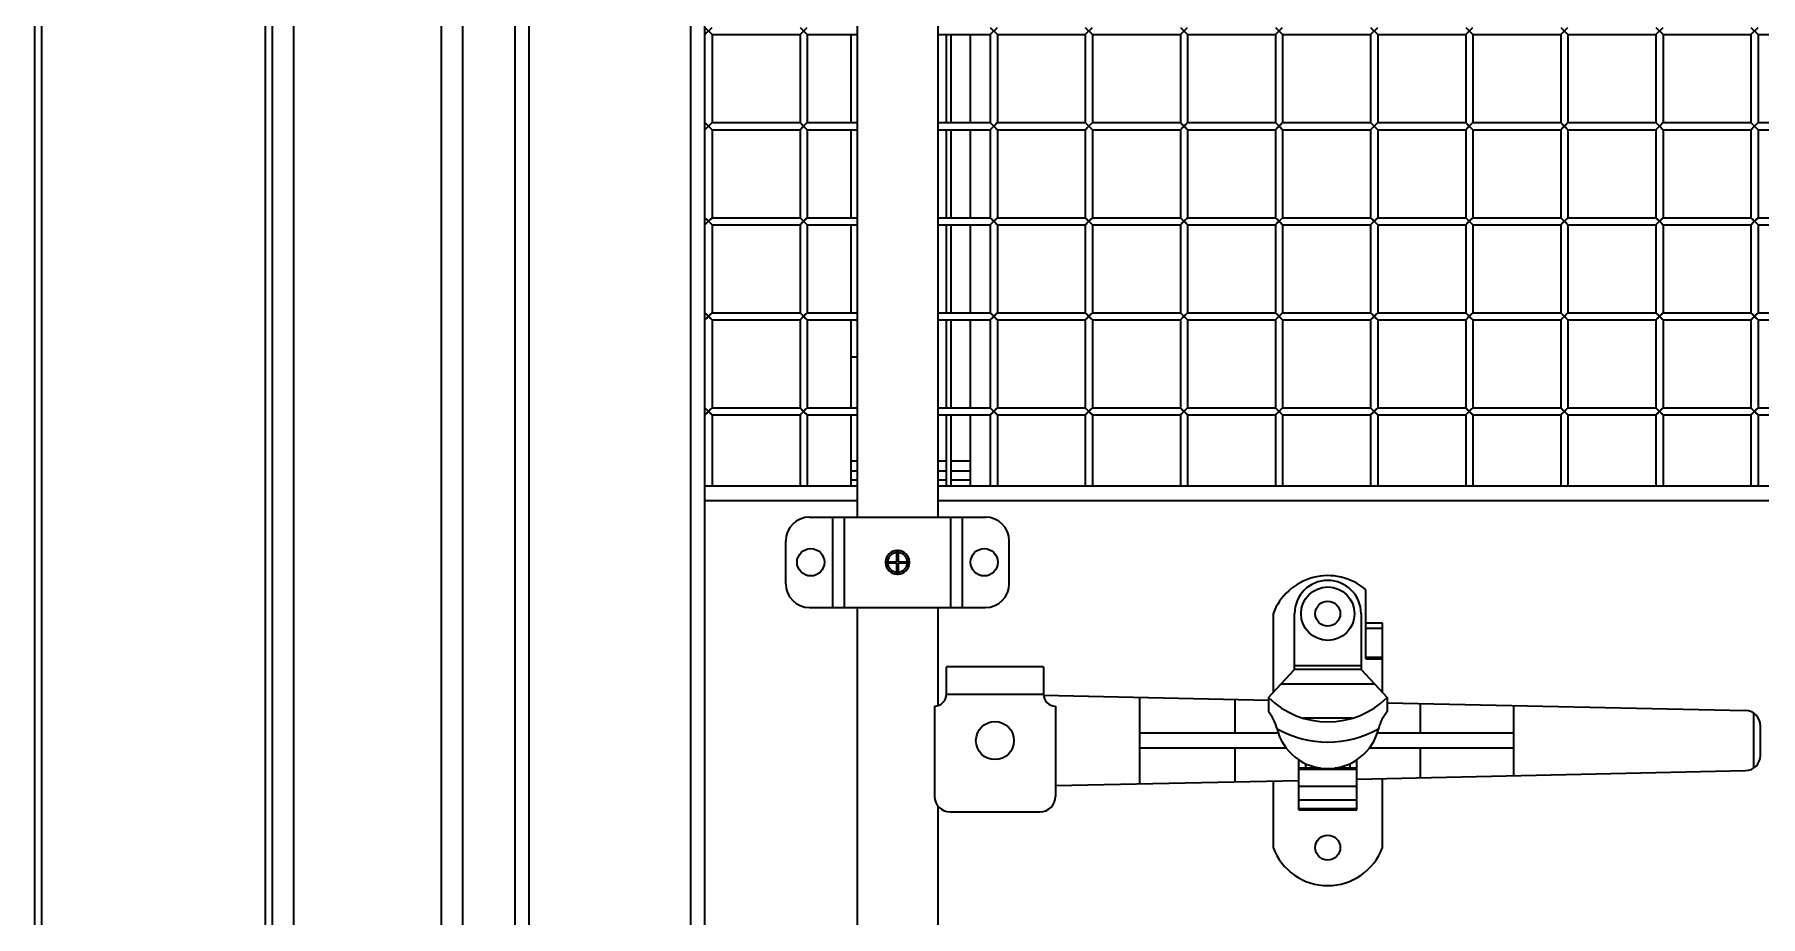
# Model space of a CAD drawing. Header units: millimetres. Extents: x 32496 to 166256, y 3504 to 23939.
# Drawn here: x 71740 to 72466, y 13479 to 13850 of the extents above; entities that cross this region are included whole.
import ezdxf

# ---------------------------------------------------------------- set-up
doc = ezdxf.new("R2010")
doc.units = ezdxf.units.MM
doc.layers.get('0').update_dxf_attribs({"lineweight": 35})

# ---------------------------------------------------------------- blocks, each defined once
blk = doc.blocks.new('8-1250')
at = {"linetype": 'Continuous'}
for p, q in [((-1306.63, -32152.29), (-1306.63, -34671.29)), ((-1303.63, -32152.29), (-1303.63, -34671.29)), ((-1209.63, -32152.29), (-1209.63, -34671.29)), ((-1206.63, -32152.29), (-1206.63, -34671.29)), ((-1197.63, -32152.29), (-1197.63, -34671.29)), ((-1135.63, -32152.29), (-1135.63, -34671.29)), ((-1126.63, -32232.29), (-1126.63, -34591.29)), ((-1104.63, -32251.79), (-1104.63, -34571.79)), ((-1098.63, -34571.79), (-1098.63, -32251.79)), ((-1030.63, -32251.79), (-1030.63, -34571.79)), ((-960.63, -32393.79), (-960.63, -33324.79)), ((-926.63, -32393.79), (-926.63, -33324.79)), ((-1024.63, -33311.79), (-1024.63, -32408.79)), ((-1024.63, -33121.79), (-1021.63, -33118.79)), ((-1024.63, -33118.79), (-1021.63, -33121.79)), ((-984.63, -33121.79), (-981.63, -33118.79)), ((-984.63, -33118.79), (-981.63, -33121.79)), ((-904.63, -33121.79), (-901.63, -33118.79)), ((-904.63, -33118.79), (-901.63, -33121.79)), ((-864.63, -33121.79), (-861.63, -33118.79)), ((-864.63, -33118.79), (-861.63, -33121.79)), ((-824.63, -33121.79), (-821.63, -33118.79)), ((-824.63, -33118.79), (-821.63, -33121.79)), ((-784.63, -33121.79), (-781.63, -33118.79)), ((-784.63, -33118.79), (-781.63, -33121.79)), ((-744.63, -33121.79), (-741.63, -33118.79)), ((-744.63, -33118.79), (-741.63, -33121.79)), ((-704.63, -33121.79), (-701.63, -33118.79)), ((-704.63, -33118.79), (-701.63, -33121.79)), ((-664.63, -33121.79), (-661.63, -33118.79)), ((-664.63, -33118.79), (-661.63, -33121.79)), ((-624.63, -33121.79), (-621.63, -33118.79)), ((-624.63, -33118.79), (-621.63, -33121.79)), ((-584.63, -33121.79), (-581.63, -33118.79)), ((-584.63, -33118.79), (-581.63, -33121.79)), ((-1021.63, -33121.79), (-984.63, -33121.79)), ((-1021.63, -33121.79), (-1021.63, -33158.79)), ((-984.63, -33121.79), (-984.63, -33158.79)), ((-981.63, -33121.79), (-960.63, -33121.79)), ((-981.63, -33121.79), (-981.63, -33158.79)), ((-963.13, -33158.79), (-963.13, -33121.79)), ((-926.63, -33121.79), (-904.63, -33121.79)), ((-923.13, -33121.79), (-923.13, -33158.79)), ((-921.13, -33121.79), (-921.13, -33158.79)), ((-913.13, -33121.79), (-913.13, -33158.79)), ((-904.63, -33121.79), (-904.63, -33158.79)), ((-901.63, -33121.79), (-864.63, -33121.79)), ((-901.63, -33121.79), (-901.63, -33158.79)), ((-864.63, -33121.79), (-864.63, -33158.79)), ((-861.63, -33121.79), (-824.63, -33121.79)), ((-861.63, -33121.79), (-861.63, -33158.79)), ((-824.63, -33121.79), (-824.63, -33158.79)), ((-821.63, -33121.79), (-784.63, -33121.79)), ((-821.63, -33121.79), (-821.63, -33158.79)), ((-784.63, -33121.79), (-784.63, -33158.79)), ((-781.63, -33121.79), (-744.63, -33121.79)), ((-781.63, -33121.79), (-781.63, -33158.79)), ((-744.63, -33121.79), (-744.63, -33158.79)), ((-741.63, -33121.79), (-704.63, -33121.79)), ((-741.63, -33121.79), (-741.63, -33158.79)), ((-704.63, -33121.79), (-704.63, -33158.79)), ((-701.63, -33121.79), (-664.63, -33121.79)), ((-701.63, -33121.79), (-701.63, -33158.79)), ((-664.63, -33121.79), (-664.63, -33158.79)), ((-661.63, -33121.79), (-624.63, -33121.79)), ((-661.63, -33121.79), (-661.63, -33158.79)), ((-624.63, -33121.79), (-624.63, -33158.79)), ((-621.63, -33121.79), (-584.63, -33121.79)), ((-621.63, -33121.79), (-621.63, -33158.79)), ((-584.63, -33121.79), (-584.63, -33158.79)), ((-581.63, -33121.79), (-544.63, -33121.79)), ((-581.63, -33121.79), (-581.63, -33158.79)), ((-1024.63, -33161.79), (-1021.63, -33158.79)), ((-1024.63, -33158.79), (-1021.63, -33161.79)), ((-1021.63, -33158.79), (-984.63, -33158.79)), ((-1021.63, -33161.79), (-984.63, -33161.79)), ((-1021.63, -33161.79), (-1021.63, -33198.79)), ((-984.63, -33161.79), (-981.63, -33158.79)), ((-984.63, -33158.79), (-981.63, -33161.79)), ((-984.63, -33161.79), (-984.63, -33198.79)), ((-981.63, -33158.79), (-960.63, -33158.79)), ((-981.63, -33161.79), (-960.63, -33161.79)), ((-981.63, -33161.79), (-981.63, -33198.79)), ((-963.13, -33198.79), (-963.13, -33161.79)), ((-926.63, -33158.79), (-904.63, -33158.79)), ((-926.63, -33161.79), (-904.63, -33161.79)), ((-923.13, -33161.79), (-923.13, -33198.79)), ((-921.13, -33161.79), (-921.13, -33198.79)), ((-913.13, -33161.79), (-913.13, -33198.79)), ((-904.63, -33161.79), (-901.63, -33158.79)), ((-904.63, -33158.79), (-901.63, -33161.79)), ((-904.63, -33161.79), (-904.63, -33198.79)), ((-901.63, -33158.79), (-864.63, -33158.79)), ((-901.63, -33161.79), (-864.63, -33161.79)), ((-901.63, -33161.79), (-901.63, -33198.79)), ((-864.63, -33161.79), (-861.63, -33158.79)), ((-864.63, -33158.79), (-861.63, -33161.79)), ((-864.63, -33161.79), (-864.63, -33198.79)), ((-861.63, -33158.79), (-824.63, -33158.79)), ((-861.63, -33161.79), (-824.63, -33161.79)), ((-861.63, -33161.79), (-861.63, -33198.79)), ((-824.63, -33161.79), (-821.63, -33158.79)), ((-824.63, -33158.79), (-821.63, -33161.79)), ((-824.63, -33161.79), (-824.63, -33198.79)), ((-821.63, -33158.79), (-784.63, -33158.79)), ((-821.63, -33161.79), (-784.63, -33161.79)), ((-821.63, -33161.79), (-821.63, -33198.79)), ((-784.63, -33161.79), (-781.63, -33158.79)), ((-784.63, -33158.79), (-781.63, -33161.79)), ((-784.63, -33161.79), (-784.63, -33198.79)), ((-781.63, -33158.79), (-744.63, -33158.79)), ((-781.63, -33161.79), (-744.63, -33161.79)), ((-781.63, -33161.79), (-781.63, -33198.79)), ((-744.63, -33161.79), (-741.63, -33158.79)), ((-744.63, -33158.79), (-741.63, -33161.79)), ((-744.63, -33161.79), (-744.63, -33198.79)), ((-741.63, -33158.79), (-704.63, -33158.79)), ((-741.63, -33161.79), (-704.63, -33161.79)), ((-741.63, -33161.79), (-741.63, -33198.79)), ((-704.63, -33161.79), (-701.63, -33158.79)), ((-704.63, -33158.79), (-701.63, -33161.79)), ((-704.63, -33161.79), (-704.63, -33198.79)), ((-701.63, -33158.79), (-664.63, -33158.79)), ((-701.63, -33161.79), (-664.63, -33161.79)), ((-701.63, -33161.79), (-701.63, -33198.79)), ((-664.63, -33161.79), (-661.63, -33158.79)), ((-664.63, -33158.79), (-661.63, -33161.79)), ((-664.63, -33161.79), (-664.63, -33198.79)), ((-661.63, -33158.79), (-624.63, -33158.79)), ((-661.63, -33161.79), (-624.63, -33161.79)), ((-661.63, -33161.79), (-661.63, -33198.79)), ((-624.63, -33161.79), (-621.63, -33158.79)), ((-624.63, -33158.79), (-621.63, -33161.79)), ((-624.63, -33161.79), (-624.63, -33198.79)), ((-621.63, -33158.79), (-584.63, -33158.79)), ((-621.63, -33161.79), (-584.63, -33161.79)), ((-621.63, -33161.79), (-621.63, -33198.79)), ((-584.63, -33161.79), (-581.63, -33158.79)), ((-584.63, -33158.79), (-581.63, -33161.79)), ((-584.63, -33161.79), (-584.63, -33198.79)), ((-581.63, -33158.79), (-544.63, -33158.79)), ((-581.63, -33161.79), (-544.63, -33161.79)), ((-581.63, -33161.79), (-581.63, -33198.79)), ((-1024.63, -33201.79), (-1021.63, -33198.79)), ((-1024.63, -33198.79), (-1021.63, -33201.79)), ((-1021.63, -33198.79), (-984.63, -33198.79)), ((-984.63, -33201.79), (-981.63, -33198.79)), ((-984.63, -33198.79), (-981.63, -33201.79)), ((-981.63, -33198.79), (-960.63, -33198.79)), ((-926.63, -33198.79), (-904.63, -33198.79)), ((-904.63, -33201.79), (-901.63, -33198.79)), ((-904.63, -33198.79), (-901.63, -33201.79)), ((-901.63, -33198.79), (-864.63, -33198.79)), ((-864.63, -33201.79), (-861.63, -33198.79)), ((-864.63, -33198.79), (-861.63, -33201.79)), ((-861.63, -33198.79), (-824.63, -33198.79)), ((-824.63, -33201.79), (-821.63, -33198.79)), ((-824.63, -33198.79), (-821.63, -33201.79)), ((-821.63, -33198.79), (-784.63, -33198.79)), ((-784.63, -33201.79), (-781.63, -33198.79)), ((-784.63, -33198.79), (-781.63, -33201.79)), ((-781.63, -33198.79), (-744.63, -33198.79)), ((-744.63, -33201.79), (-741.63, -33198.79)), ((-744.63, -33198.79), (-741.63, -33201.79)), ((-741.63, -33198.79), (-704.63, -33198.79)), ((-704.63, -33201.79), (-701.63, -33198.79)), ((-704.63, -33198.79), (-701.63, -33201.79)), ((-701.63, -33198.79), (-664.63, -33198.79)), ((-664.63, -33201.79), (-661.63, -33198.79)), ((-664.63, -33198.79), (-661.63, -33201.79)), ((-661.63, -33198.79), (-624.63, -33198.79)), ((-624.63, -33201.79), (-621.63, -33198.79)), ((-624.63, -33198.79), (-621.63, -33201.79)), ((-621.63, -33198.79), (-584.63, -33198.79)), ((-584.63, -33201.79), (-581.63, -33198.79)), ((-584.63, -33198.79), (-581.63, -33201.79)), ((-581.63, -33198.79), (-544.63, -33198.79)), ((-1021.63, -33201.79), (-984.63, -33201.79)), ((-1021.63, -33201.79), (-1021.63, -33238.79)), ((-984.63, -33201.79), (-984.63, -33238.79)), ((-981.63, -33201.79), (-960.63, -33201.79)), ((-981.63, -33201.79), (-981.63, -33238.79)), ((-963.13, -33238.79), (-963.13, -33201.79)), ((-926.63, -33201.79), (-904.63, -33201.79)), ((-923.13, -33201.79), (-923.13, -33238.79)), ((-921.13, -33201.79), (-921.13, -33238.79)), ((-913.13, -33201.79), (-913.13, -33238.79)), ((-904.63, -33201.79), (-904.63, -33238.79)), ((-901.63, -33201.79), (-864.63, -33201.79)), ((-901.63, -33201.79), (-901.63, -33238.79)), ((-864.63, -33201.79), (-864.63, -33238.79)), ((-861.63, -33201.79), (-824.63, -33201.79)), ((-861.63, -33201.79), (-861.63, -33238.79)), ((-824.63, -33201.79), (-824.63, -33238.79)), ((-821.63, -33201.79), (-784.63, -33201.79)), ((-821.63, -33201.79), (-821.63, -33238.79)), ((-784.63, -33201.79), (-784.63, -33238.79)), ((-781.63, -33201.79), (-744.63, -33201.79)), ((-781.63, -33201.79), (-781.63, -33238.79)), ((-744.63, -33201.79), (-744.63, -33238.79)), ((-741.63, -33201.79), (-704.63, -33201.79)), ((-741.63, -33201.79), (-741.63, -33238.79)), ((-704.63, -33201.79), (-704.63, -33238.79)), ((-701.63, -33201.79), (-664.63, -33201.79)), ((-701.63, -33201.79), (-701.63, -33238.79)), ((-664.63, -33201.79), (-664.63, -33238.79)), ((-661.63, -33201.79), (-624.63, -33201.79)), ((-661.63, -33201.79), (-661.63, -33238.79)), ((-624.63, -33201.79), (-624.63, -33238.79)), ((-621.63, -33201.79), (-584.63, -33201.79)), ((-621.63, -33201.79), (-621.63, -33238.79)), ((-584.63, -33201.79), (-584.63, -33238.79)), ((-581.63, -33201.79), (-544.63, -33201.79)), ((-581.63, -33201.79), (-581.63, -33238.79)), ((-1024.63, -33241.79), (-1021.63, -33238.79)), ((-1024.63, -33238.79), (-1021.63, -33241.79)), ((-1021.63, -33238.79), (-984.63, -33238.79)), ((-1021.63, -33241.79), (-984.63, -33241.79)), ((-1021.63, -33241.79), (-1021.63, -33278.79)), ((-984.63, -33241.79), (-981.63, -33238.79)), ((-984.63, -33238.79), (-981.63, -33241.79)), ((-984.63, -33241.79), (-984.63, -33278.79)), ((-981.63, -33238.79), (-960.63, -33238.79)), ((-981.63, -33241.79), (-960.63, -33241.79)), ((-981.63, -33241.79), (-981.63, -33278.79)), ((-963.13, -33278.79), (-963.13, -33241.79)), ((-926.63, -33238.79), (-904.63, -33238.79)), ((-926.63, -33241.79), (-904.63, -33241.79)), ((-923.13, -33241.79), (-923.13, -33278.79)), ((-921.13, -33241.79), (-921.13, -33278.79)), ((-913.13, -33241.79), (-913.13, -33278.79)), ((-904.63, -33241.79), (-901.63, -33238.79)), ((-904.63, -33238.79), (-901.63, -33241.79)), ((-904.63, -33241.79), (-904.63, -33278.79)), ((-901.63, -33238.79), (-864.63, -33238.79)), ((-901.63, -33241.79), (-864.63, -33241.79)), ((-901.63, -33241.79), (-901.63, -33278.79)), ((-864.63, -33241.79), (-861.63, -33238.79)), ((-864.63, -33238.79), (-861.63, -33241.79)), ((-864.63, -33241.79), (-864.63, -33278.79)), ((-861.63, -33238.79), (-824.63, -33238.79)), ((-861.63, -33241.79), (-824.63, -33241.79)), ((-861.63, -33241.79), (-861.63, -33278.79)), ((-824.63, -33241.79), (-821.63, -33238.79)), ((-824.63, -33238.79), (-821.63, -33241.79)), ((-824.63, -33241.79), (-824.63, -33278.79)), ((-821.63, -33238.79), (-784.63, -33238.79)), ((-821.63, -33241.79), (-784.63, -33241.79)), ((-821.63, -33241.79), (-821.63, -33278.79)), ((-784.63, -33241.79), (-781.63, -33238.79)), ((-784.63, -33238.79), (-781.63, -33241.79)), ((-784.63, -33241.79), (-784.63, -33278.79)), ((-781.63, -33238.79), (-744.63, -33238.79)), ((-781.63, -33241.79), (-744.63, -33241.79)), ((-781.63, -33241.79), (-781.63, -33278.79)), ((-744.63, -33241.79), (-741.63, -33238.79)), ((-744.63, -33238.79), (-741.63, -33241.79)), ((-744.63, -33241.79), (-744.63, -33278.79)), ((-741.63, -33238.79), (-704.63, -33238.79)), ((-741.63, -33241.79), (-704.63, -33241.79)), ((-741.63, -33241.79), (-741.63, -33278.79)), ((-704.63, -33241.79), (-701.63, -33238.79)), ((-704.63, -33238.79), (-701.63, -33241.79)), ((-704.63, -33241.79), (-704.63, -33278.79)), ((-701.63, -33238.79), (-664.63, -33238.79)), ((-701.63, -33241.79), (-664.63, -33241.79)), ((-701.63, -33241.79), (-701.63, -33278.79)), ((-664.63, -33241.79), (-661.63, -33238.79)), ((-664.63, -33238.79), (-661.63, -33241.79)), ((-664.63, -33241.79), (-664.63, -33278.79)), ((-661.63, -33238.79), (-624.63, -33238.79)), ((-661.63, -33241.79), (-624.63, -33241.79)), ((-661.63, -33241.79), (-661.63, -33278.79)), ((-624.63, -33241.79), (-621.63, -33238.79)), ((-624.63, -33238.79), (-621.63, -33241.79)), ((-624.63, -33241.79), (-624.63, -33278.79)), ((-621.63, -33238.79), (-584.63, -33238.79)), ((-621.63, -33241.79), (-584.63, -33241.79)), ((-621.63, -33241.79), (-621.63, -33278.79)), ((-584.63, -33241.79), (-581.63, -33238.79)), ((-584.63, -33238.79), (-581.63, -33241.79)), ((-584.63, -33241.79), (-584.63, -33278.79)), ((-581.63, -33238.79), (-544.63, -33238.79)), ((-581.63, -33241.79), (-544.63, -33241.79)), ((-581.63, -33241.79), (-581.63, -33278.79)), ((-963.13, -33257.29), (-960.63, -33257.29)), ((-1024.63, -33281.79), (-1021.63, -33278.79)), ((-1024.63, -33278.79), (-1021.63, -33281.79)), ((-1021.63, -33278.79), (-984.63, -33278.79)), ((-984.63, -33281.79), (-981.63, -33278.79)), ((-984.63, -33278.79), (-981.63, -33281.79)), ((-981.63, -33278.79), (-960.63, -33278.79)), ((-926.63, -33278.79), (-904.63, -33278.79)), ((-904.63, -33281.79), (-901.63, -33278.79)), ((-904.63, -33278.79), (-901.63, -33281.79)), ((-901.63, -33278.79), (-864.63, -33278.79)), ((-864.63, -33281.79), (-861.63, -33278.79)), ((-864.63, -33278.79), (-861.63, -33281.79)), ((-861.63, -33278.79), (-824.63, -33278.79)), ((-824.63, -33281.79), (-821.63, -33278.79)), ((-824.63, -33278.79), (-821.63, -33281.79)), ((-821.63, -33278.79), (-784.63, -33278.79)), ((-784.63, -33281.79), (-781.63, -33278.79)), ((-784.63, -33278.79), (-781.63, -33281.79)), ((-781.63, -33278.79), (-744.63, -33278.79)), ((-744.63, -33281.79), (-741.63, -33278.79)), ((-744.63, -33278.79), (-741.63, -33281.79)), ((-741.63, -33278.79), (-704.63, -33278.79)), ((-704.63, -33281.79), (-701.63, -33278.79)), ((-704.63, -33278.79), (-701.63, -33281.79)), ((-701.63, -33278.79), (-664.63, -33278.79)), ((-664.63, -33281.79), (-661.63, -33278.79)), ((-664.63, -33278.79), (-661.63, -33281.79)), ((-661.63, -33278.79), (-624.63, -33278.79)), ((-624.63, -33281.79), (-621.63, -33278.79)), ((-624.63, -33278.79), (-621.63, -33281.79)), ((-621.63, -33278.79), (-584.63, -33278.79)), ((-584.63, -33281.79), (-581.63, -33278.79)), ((-584.63, -33278.79), (-581.63, -33281.79)), ((-581.63, -33278.79), (-544.63, -33278.79)), ((-1021.63, -33281.79), (-984.63, -33281.79)), ((-1021.63, -33281.79), (-1021.63, -33311.79)), ((-984.63, -33281.79), (-984.63, -33311.79)), ((-981.63, -33281.79), (-960.63, -33281.79)), ((-981.63, -33281.79), (-981.63, -33311.79)), ((-963.13, -33311.79), (-963.13, -33281.79)), ((-926.63, -33281.79), (-904.63, -33281.79)), ((-923.13, -33281.79), (-923.13, -33311.79)), ((-921.13, -33281.79), (-921.13, -33311.79)), ((-913.13, -33281.79), (-913.13, -33311.79)), ((-904.63, -33281.79), (-904.63, -33311.79)), ((-901.63, -33281.79), (-864.63, -33281.79)), ((-901.63, -33281.79), (-901.63, -33311.79)), ((-864.63, -33281.79), (-864.63, -33311.79)), ((-861.63, -33281.79), (-824.63, -33281.79)), ((-861.63, -33281.79), (-861.63, -33311.79)), ((-824.63, -33281.79), (-824.63, -33311.79)), ((-821.63, -33281.79), (-784.63, -33281.79)), ((-821.63, -33281.79), (-821.63, -33311.79)), ((-784.63, -33281.79), (-784.63, -33311.79)), ((-781.63, -33281.79), (-744.63, -33281.79)), ((-781.63, -33281.79), (-781.63, -33311.79)), ((-744.63, -33281.79), (-744.63, -33311.79)), ((-741.63, -33281.79), (-704.63, -33281.79)), ((-741.63, -33281.79), (-741.63, -33311.79)), ((-704.63, -33281.79), (-704.63, -33311.79)), ((-701.63, -33281.79), (-664.63, -33281.79)), ((-701.63, -33281.79), (-701.63, -33311.79)), ((-664.63, -33281.79), (-664.63, -33311.79)), ((-661.63, -33281.79), (-624.63, -33281.79)), ((-661.63, -33281.79), (-661.63, -33311.79)), ((-624.63, -33281.79), (-624.63, -33311.79)), ((-621.63, -33281.79), (-584.63, -33281.79)), ((-621.63, -33281.79), (-621.63, -33311.79)), ((-584.63, -33281.79), (-584.63, -33311.79)), ((-581.63, -33281.79), (-544.63, -33281.79)), ((-581.63, -33281.79), (-581.63, -33311.79)), ((-960.63, -33301.29), (-963.13, -33301.29)), ((-923.13, -33301.29), (-926.63, -33301.29)), ((-913.13, -33301.29), (-921.13, -33301.29)), ((-963.13, -33305.29), (-960.63, -33305.29)), ((-926.63, -33305.29), (-923.13, -33305.29)), ((-921.13, -33305.29), (-913.13, -33305.29)), ((-960.63, -33311.79), (-1024.63, -33311.79)), ((-1024.63, -33511.79), (-1024.63, -33311.79)), ((-960.63, -33309.29), (-963.13, -33309.29)), ((-923.13, -33309.29), (-926.63, -33309.29)), ((-300.63, -33311.79), (-926.63, -33311.79)), ((-913.13, -33309.29), (-921.13, -33309.29)), ((-1024.63, -33317.79), (-960.63, -33317.79)), ((-926.63, -33317.79), (-300.63, -33317.79)), ((-980.63, -33324.79), (-906.63, -33324.79)), ((-970.93, -33324.79), (-970.93, -33362.79)), ((-966.13, -33324.79), (-966.13, -33362.79)), ((-921.13, -33362.79), (-921.13, -33324.79)), ((-916.33, -33362.79), (-916.33, -33324.79)), ((-990.63, -33352.79), (-990.63, -33334.79)), ((-896.63, -33352.79), (-896.63, -33334.79)), ((-948.62, -33343.54), (-943.88, -33343.54)), ((-948.62, -33344.04), (-943.88, -33344.04)), ((-943.88, -33343.54), (-943.88, -33338.8)), ((-943.88, -33348.78), (-943.88, -33344.04)), ((-943.38, -33338.8), (-943.38, -33343.54)), ((-943.38, -33343.54), (-938.63, -33343.54)), ((-943.38, -33344.04), (-938.63, -33344.04)), ((-943.38, -33344.04), (-943.38, -33348.78)), ((-746.63, -33384.39), (-746.63, -33355.34)), ((-980.63, -33362.79), (-906.63, -33362.79)), ((-960.63, -33362.79), (-960.63, -34431.79)), ((-926.63, -33362.79), (-926.63, -33404.29)), ((-785.63, -33365.45), (-785.63, -33398.47)), ((-776.63, -33389.08), (-776.63, -33365.39)), ((-748.63, -33365.39), (-748.63, -33389.08)), ((-739.63, -33369.39), (-746.63, -33369.39)), ((-739.63, -33371.61), (-746.63, -33371.61)), ((-739.63, -33398.47), (-739.63, -33369.39)), ((-882.23, -33387.79), (-923.03, -33387.79)), ((-923.03, -33399.29), (-923.03, -33387.79)), ((-882.23, -33387.79), (-882.23, -33399.29)), ((-748.63, -33387.39), (-776.63, -33387.39)), ((-739.63, -33383.78), (-746.63, -33383.78)), ((-746.63, -33384.39), (-739.63, -33384.39)), ((-787.63, -33400.59), (-776.81, -33389.08)), ((-782.27, -33394.89), (-742.99, -33394.89)), ((-776.63, -33389.08), (-776.81, -33389.08)), ((-748.63, -33388.89), (-776.63, -33388.89)), ((-748.45, -33389.08), (-748.63, -33389.08)), ((-748.45, -33389.08), (-737.63, -33400.59)), ((-923.03, -33399.29), (-882.23, -33399.29)), ((-882.18, -33399.72), (-787.63, -33401.78)), ((-841.63, -33436.97), (-841.63, -33400.61)), ((-801.63, -33415.59), (-801.63, -33401.48)), ((-787.63, -33400.59), (-787.63, -33406.61)), ((-737.63, -33400.59), (-737.63, -33406.61)), ((-737.63, -33402.87), (-586.89, -33406.15)), ((-723.63, -33415.59), (-723.63, -33403.18)), ((-928.03, -33404.29), (-928.03, -33442.29)), ((-877.23, -33404.29), (-877.23, -33442.29)), ((-752.42, -33409.39), (-772.84, -33409.39)), ((-684.33, -33433.55), (-684.33, -33404.03)), ((-583.63, -33407.13), (-583.63, -33430.45)), ((-841.63, -33415.59), (-783.4, -33415.59)), ((-741.85, -33415.59), (-684.33, -33415.59)), ((-580.63, -33425.03), (-580.63, -33412.55)), ((-779.98, -33421.99), (-841.63, -33421.99)), ((-801.63, -33436.1), (-801.63, -33421.99)), ((-684.33, -33421.99), (-745.27, -33421.99)), ((-723.63, -33434.4), (-723.63, -33421.99)), ((-774.88, -33447.93), (-774.88, -33426.78)), ((-774.88, -33430.29), (-765.75, -33430.29)), ((-774.88, -33430.79), (-750.38, -33430.79)), ((-771.88, -33430.29), (-771.88, -33428.48)), ((-759.51, -33430.29), (-750.38, -33430.29)), ((-753.38, -33428.48), (-753.38, -33430.29)), ((-750.38, -33447.93), (-750.38, -33426.78)), ((-750.38, -33434.98), (-586.89, -33431.43)), ((-877.23, -33437.75), (-774.88, -33435.52)), ((-785.63, -33435.75), (-785.63, -33463.73)), ((-750.38, -33438.1), (-774.88, -33438.1)), ((-739.63, -33463.73), (-739.63, -33434.75)), ((-926.63, -33446.27), (-926.63, -34431.79)), ((-774.88, -33443.74), (-750.38, -33443.74)), ((-921.53, -33448.79), (-883.73, -33448.79)), ((-750.38, -33447.46), (-774.88, -33447.46)), ((-774.88, -33447.93), (-750.38, -33447.93))]:
    blk.add_line(p, q, dxfattribs=at)
for points in [[(-1024.63, -33158.79), (-1024.2, -33159.22), (-1023.71, -33159.71), (-1022.54, -33160.88)], [(-1023.13, -33160.29), (-1023.72, -33160.88), (-1024.19, -33161.35), (-1024.51, -33161.67)], [(-1023.13, -33160.29), (-1022.54, -33159.7), (-1022.07, -33159.23), (-1021.74, -33158.9)], [(-1021.74, -33161.67), (-1022.07, -33161.35), (-1022.54, -33160.88)], [(-984.63, -33158.79), (-984.2, -33159.22), (-983.71, -33159.71), (-982.54, -33160.88)], [(-983.13, -33160.29), (-983.72, -33160.88), (-984.19, -33161.35), (-984.51, -33161.67)], [(-983.13, -33160.29), (-982.54, -33159.7), (-982.07, -33159.23), (-981.74, -33158.9)], [(-981.74, -33161.67), (-982.07, -33161.35), (-982.54, -33160.88)], [(-904.63, -33158.79), (-904.2, -33159.22), (-903.71, -33159.71), (-902.54, -33160.88)], [(-903.13, -33160.29), (-903.72, -33160.88), (-904.19, -33161.35), (-904.51, -33161.67)], [(-903.13, -33160.29), (-902.54, -33159.7), (-902.07, -33159.23), (-901.74, -33158.9)], [(-901.74, -33161.67), (-902.07, -33161.35), (-902.54, -33160.88)], [(-864.63, -33158.79), (-864.2, -33159.22), (-863.71, -33159.71), (-862.54, -33160.88)], [(-863.13, -33160.29), (-863.72, -33160.88), (-864.19, -33161.35), (-864.51, -33161.67)], [(-863.13, -33160.29), (-862.54, -33159.7), (-862.07, -33159.23), (-861.74, -33158.9)], [(-861.74, -33161.67), (-862.07, -33161.35), (-862.54, -33160.88)], [(-824.63, -33158.79), (-824.2, -33159.22), (-823.71, -33159.71), (-822.54, -33160.88)], [(-823.13, -33160.29), (-823.72, -33160.88), (-824.19, -33161.35), (-824.51, -33161.67)], [(-823.13, -33160.29), (-822.54, -33159.7), (-822.07, -33159.23), (-821.74, -33158.9)], [(-821.74, -33161.67), (-822.07, -33161.35), (-822.54, -33160.88)], [(-784.63, -33158.79), (-784.2, -33159.22), (-783.71, -33159.71), (-782.54, -33160.88)], [(-783.13, -33160.29), (-783.72, -33160.88), (-784.19, -33161.35), (-784.51, -33161.67)], [(-783.13, -33160.29), (-782.54, -33159.7), (-782.07, -33159.23), (-781.74, -33158.9)], [(-781.74, -33161.67), (-782.07, -33161.35), (-782.54, -33160.88)], [(-744.63, -33158.79), (-744.2, -33159.22), (-743.71, -33159.71), (-742.54, -33160.88)], [(-743.13, -33160.29), (-743.72, -33160.88), (-744.19, -33161.35), (-744.51, -33161.67)], [(-743.13, -33160.29), (-742.54, -33159.7), (-742.07, -33159.23), (-741.74, -33158.9)], [(-741.74, -33161.67), (-742.07, -33161.35), (-742.54, -33160.88)], [(-704.63, -33158.79), (-704.2, -33159.22), (-703.71, -33159.71), (-702.54, -33160.88)], [(-703.13, -33160.29), (-703.72, -33160.88), (-704.19, -33161.35), (-704.51, -33161.67)], [(-703.13, -33160.29), (-702.54, -33159.7), (-702.07, -33159.23), (-701.74, -33158.9)], [(-701.74, -33161.67), (-702.07, -33161.35), (-702.54, -33160.88)], [(-664.63, -33158.79), (-664.2, -33159.22), (-663.71, -33159.71), (-662.54, -33160.88)], [(-663.13, -33160.29), (-663.72, -33160.88), (-664.19, -33161.35), (-664.51, -33161.67)], [(-663.13, -33160.29), (-662.54, -33159.7), (-662.07, -33159.23), (-661.74, -33158.9)], [(-661.74, -33161.67), (-662.07, -33161.35), (-662.54, -33160.88)], [(-624.63, -33158.79), (-624.2, -33159.22), (-623.71, -33159.71), (-622.54, -33160.88)], [(-623.13, -33160.29), (-623.72, -33160.88), (-624.19, -33161.35), (-624.51, -33161.67)], [(-623.13, -33160.29), (-622.54, -33159.7), (-622.07, -33159.23), (-621.74, -33158.9)], [(-621.74, -33161.67), (-622.07, -33161.35), (-622.54, -33160.88)], [(-584.63, -33158.79), (-584.2, -33159.22), (-583.71, -33159.71), (-582.54, -33160.88)], [(-583.13, -33160.29), (-583.72, -33160.88), (-584.19, -33161.35), (-584.51, -33161.67)], [(-583.13, -33160.29), (-582.54, -33159.7), (-582.07, -33159.23), (-581.74, -33158.9)], [(-581.74, -33161.67), (-582.07, -33161.35), (-582.54, -33160.88)], [(-1024.63, -33198.79), (-1024.2, -33199.22), (-1023.71, -33199.71), (-1022.54, -33200.88)], [(-1023.13, -33200.29), (-1022.54, -33199.7), (-1022.07, -33199.23), (-1021.74, -33198.9)], [(-984.63, -33198.79), (-984.2, -33199.22), (-983.71, -33199.71), (-982.54, -33200.88)], [(-983.13, -33200.29), (-982.54, -33199.7), (-982.07, -33199.23), (-981.74, -33198.9)], [(-904.63, -33198.79), (-904.2, -33199.22), (-903.71, -33199.71), (-902.54, -33200.88)], [(-903.13, -33200.29), (-902.54, -33199.7), (-902.07, -33199.23), (-901.74, -33198.9)], [(-864.63, -33198.79), (-864.2, -33199.22), (-863.71, -33199.71), (-862.54, -33200.88)], [(-863.13, -33200.29), (-862.54, -33199.7), (-862.07, -33199.23), (-861.74, -33198.9)], [(-824.63, -33198.79), (-824.2, -33199.22), (-823.71, -33199.71), (-822.54, -33200.88)], [(-823.13, -33200.29), (-822.54, -33199.7), (-822.07, -33199.23), (-821.74, -33198.9)], [(-784.63, -33198.79), (-784.2, -33199.22), (-783.71, -33199.71), (-782.54, -33200.88)], [(-783.13, -33200.29), (-782.54, -33199.7), (-782.07, -33199.23), (-781.74, -33198.9)], [(-744.63, -33198.79), (-744.2, -33199.22), (-743.71, -33199.71), (-742.54, -33200.88)], [(-743.13, -33200.29), (-742.54, -33199.7), (-742.07, -33199.23), (-741.74, -33198.9)], [(-704.63, -33198.79), (-704.2, -33199.22), (-703.71, -33199.71), (-702.54, -33200.88)], [(-703.13, -33200.29), (-702.54, -33199.7), (-702.07, -33199.23), (-701.74, -33198.9)], [(-664.63, -33198.79), (-664.2, -33199.22), (-663.71, -33199.71), (-662.54, -33200.88)], [(-663.13, -33200.29), (-662.54, -33199.7), (-662.07, -33199.23), (-661.74, -33198.9)], [(-624.63, -33198.79), (-624.2, -33199.22), (-623.71, -33199.71), (-622.54, -33200.88)], [(-623.13, -33200.29), (-622.54, -33199.7), (-622.07, -33199.23), (-621.74, -33198.9)], [(-584.63, -33198.79), (-584.2, -33199.22), (-583.71, -33199.71), (-582.54, -33200.88)], [(-583.13, -33200.29), (-582.54, -33199.7), (-582.07, -33199.23), (-581.74, -33198.9)], [(-1023.13, -33200.29), (-1023.72, -33200.88), (-1024.19, -33201.35), (-1024.51, -33201.67)], [(-1021.74, -33201.67), (-1022.07, -33201.35), (-1022.54, -33200.88)], [(-983.13, -33200.29), (-983.72, -33200.88), (-984.19, -33201.35), (-984.51, -33201.67)], [(-981.74, -33201.67), (-982.07, -33201.35), (-982.54, -33200.88)], [(-903.13, -33200.29), (-903.72, -33200.88), (-904.19, -33201.35), (-904.51, -33201.67)], [(-901.74, -33201.67), (-902.07, -33201.35), (-902.54, -33200.88)], [(-863.13, -33200.29), (-863.72, -33200.88), (-864.19, -33201.35), (-864.51, -33201.67)], [(-861.74, -33201.67), (-862.07, -33201.35), (-862.54, -33200.88)], [(-823.13, -33200.29), (-823.72, -33200.88), (-824.19, -33201.35), (-824.51, -33201.67)], [(-821.74, -33201.67), (-822.07, -33201.35), (-822.54, -33200.88)], [(-783.13, -33200.29), (-783.72, -33200.88), (-784.19, -33201.35), (-784.51, -33201.67)], [(-781.74, -33201.67), (-782.07, -33201.35), (-782.54, -33200.88)], [(-743.13, -33200.29), (-743.72, -33200.88), (-744.19, -33201.35), (-744.51, -33201.67)], [(-741.74, -33201.67), (-742.07, -33201.35), (-742.54, -33200.88)], [(-703.13, -33200.29), (-703.72, -33200.88), (-704.19, -33201.35), (-704.51, -33201.67)], [(-701.74, -33201.67), (-702.07, -33201.35), (-702.54, -33200.88)], [(-663.13, -33200.29), (-663.72, -33200.88), (-664.19, -33201.35), (-664.51, -33201.67)], [(-661.74, -33201.67), (-662.07, -33201.35), (-662.54, -33200.88)], [(-623.13, -33200.29), (-623.72, -33200.88), (-624.19, -33201.35), (-624.51, -33201.67)], [(-621.74, -33201.67), (-622.07, -33201.35), (-622.54, -33200.88)], [(-583.13, -33200.29), (-583.72, -33200.88), (-584.19, -33201.35), (-584.51, -33201.67)], [(-581.74, -33201.67), (-582.07, -33201.35), (-582.54, -33200.88)], [(-1024.63, -33238.79), (-1024.2, -33239.22), (-1023.71, -33239.71), (-1022.54, -33240.88)], [(-1023.13, -33240.29), (-1023.72, -33240.88), (-1024.19, -33241.35), (-1024.51, -33241.67)], [(-1023.13, -33240.29), (-1022.54, -33239.7), (-1022.07, -33239.23), (-1021.74, -33238.9)], [(-1021.74, -33241.67), (-1022.07, -33241.35), (-1022.54, -33240.88)], [(-984.63, -33238.79), (-984.2, -33239.22), (-983.71, -33239.71), (-982.54, -33240.88)], [(-983.13, -33240.29), (-983.72, -33240.88), (-984.19, -33241.35), (-984.51, -33241.67)], [(-983.13, -33240.29), (-982.54, -33239.7), (-982.07, -33239.23), (-981.74, -33238.9)], [(-981.74, -33241.67), (-982.07, -33241.35), (-982.54, -33240.88)], [(-904.63, -33238.79), (-904.2, -33239.22), (-903.71, -33239.71), (-902.54, -33240.88)], [(-903.13, -33240.29), (-903.72, -33240.88), (-904.19, -33241.35), (-904.51, -33241.67)], [(-903.13, -33240.29), (-902.54, -33239.7), (-902.07, -33239.23), (-901.74, -33238.9)], [(-901.74, -33241.67), (-902.07, -33241.35), (-902.54, -33240.88)], [(-864.63, -33238.79), (-864.2, -33239.22), (-863.71, -33239.71), (-862.54, -33240.88)], [(-863.13, -33240.29), (-863.72, -33240.88), (-864.19, -33241.35), (-864.51, -33241.67)], [(-863.13, -33240.29), (-862.54, -33239.7), (-862.07, -33239.23), (-861.74, -33238.9)], [(-861.74, -33241.67), (-862.07, -33241.35), (-862.54, -33240.88)], [(-824.63, -33238.79), (-824.2, -33239.22), (-823.71, -33239.71), (-822.54, -33240.88)], [(-823.13, -33240.29), (-823.72, -33240.88), (-824.19, -33241.35), (-824.51, -33241.67)], [(-823.13, -33240.29), (-822.54, -33239.7), (-822.07, -33239.23), (-821.74, -33238.9)], [(-821.74, -33241.67), (-822.07, -33241.35), (-822.54, -33240.88)], [(-784.63, -33238.79), (-784.2, -33239.22), (-783.71, -33239.71), (-782.54, -33240.88)], [(-783.13, -33240.29), (-783.72, -33240.88), (-784.19, -33241.35), (-784.51, -33241.67)], [(-783.13, -33240.29), (-782.54, -33239.7), (-782.07, -33239.23), (-781.74, -33238.9)], [(-781.74, -33241.67), (-782.07, -33241.35), (-782.54, -33240.88)], [(-744.63, -33238.79), (-744.2, -33239.22), (-743.71, -33239.71), (-742.54, -33240.88)], [(-743.13, -33240.29), (-743.72, -33240.88), (-744.19, -33241.35), (-744.51, -33241.67)], [(-743.13, -33240.29), (-742.54, -33239.7), (-742.07, -33239.23), (-741.74, -33238.9)], [(-741.74, -33241.67), (-742.07, -33241.35), (-742.54, -33240.88)], [(-704.63, -33238.79), (-704.2, -33239.22), (-703.71, -33239.71), (-702.54, -33240.88)], [(-703.13, -33240.29), (-703.72, -33240.88), (-704.19, -33241.35), (-704.51, -33241.67)], [(-703.13, -33240.29), (-702.54, -33239.7), (-702.07, -33239.23), (-701.74, -33238.9)], [(-701.74, -33241.67), (-702.07, -33241.35), (-702.54, -33240.88)], [(-664.63, -33238.79), (-664.2, -33239.22), (-663.71, -33239.71), (-662.54, -33240.88)], [(-663.13, -33240.29), (-663.72, -33240.88), (-664.19, -33241.35), (-664.51, -33241.67)], [(-663.13, -33240.29), (-662.54, -33239.7), (-662.07, -33239.23), (-661.74, -33238.9)], [(-661.74, -33241.67), (-662.07, -33241.35), (-662.54, -33240.88)], [(-624.63, -33238.79), (-624.2, -33239.22), (-623.71, -33239.71), (-622.54, -33240.88)], [(-623.13, -33240.29), (-623.72, -33240.88), (-624.19, -33241.35), (-624.51, -33241.67)], [(-623.13, -33240.29), (-622.54, -33239.7), (-622.07, -33239.23), (-621.74, -33238.9)], [(-621.74, -33241.67), (-622.07, -33241.35), (-622.54, -33240.88)], [(-584.63, -33238.79), (-584.2, -33239.22), (-583.71, -33239.71), (-582.54, -33240.88)], [(-583.13, -33240.29), (-583.72, -33240.88), (-584.19, -33241.35), (-584.51, -33241.67)], [(-583.13, -33240.29), (-582.54, -33239.7), (-582.07, -33239.23), (-581.74, -33238.9)], [(-581.74, -33241.67), (-582.07, -33241.35), (-582.54, -33240.88)], [(-1024.63, -33278.79), (-1024.2, -33279.22), (-1023.71, -33279.71), (-1022.54, -33280.88)], [(-1023.13, -33280.29), (-1022.54, -33279.7), (-1022.07, -33279.23), (-1021.74, -33278.9)], [(-984.63, -33278.79), (-984.2, -33279.22), (-983.71, -33279.71), (-982.54, -33280.88)], [(-983.13, -33280.29), (-982.54, -33279.7), (-982.07, -33279.23), (-981.74, -33278.9)], [(-904.63, -33278.79), (-904.2, -33279.22), (-903.71, -33279.71), (-902.54, -33280.88)], [(-903.13, -33280.29), (-902.54, -33279.7), (-902.07, -33279.23), (-901.74, -33278.9)], [(-864.63, -33278.79), (-864.2, -33279.22), (-863.71, -33279.71), (-862.54, -33280.88)], [(-863.13, -33280.29), (-862.54, -33279.7), (-862.07, -33279.23), (-861.74, -33278.9)], [(-824.63, -33278.79), (-824.2, -33279.22), (-823.71, -33279.71), (-822.54, -33280.88)], [(-823.13, -33280.29), (-822.54, -33279.7), (-822.07, -33279.23), (-821.74, -33278.9)], [(-784.63, -33278.79), (-784.2, -33279.22), (-783.71, -33279.71), (-782.54, -33280.88)], [(-783.13, -33280.29), (-782.54, -33279.7), (-782.07, -33279.23), (-781.74, -33278.9)], [(-744.63, -33278.79), (-744.2, -33279.22), (-743.71, -33279.71), (-742.54, -33280.88)], [(-743.13, -33280.29), (-742.54, -33279.7), (-742.07, -33279.23), (-741.74, -33278.9)], [(-704.63, -33278.79), (-704.2, -33279.22), (-703.71, -33279.71), (-702.54, -33280.88)], [(-703.13, -33280.29), (-702.54, -33279.7), (-702.07, -33279.23), (-701.74, -33278.9)], [(-664.63, -33278.79), (-664.2, -33279.22), (-663.71, -33279.71), (-662.54, -33280.88)], [(-663.13, -33280.29), (-662.54, -33279.7), (-662.07, -33279.23), (-661.74, -33278.9)], [(-624.63, -33278.79), (-624.2, -33279.22), (-623.71, -33279.71), (-622.54, -33280.88)], [(-623.13, -33280.29), (-622.54, -33279.7), (-622.07, -33279.23), (-621.74, -33278.9)], [(-584.63, -33278.79), (-584.2, -33279.22), (-583.71, -33279.71), (-582.54, -33280.88)], [(-583.13, -33280.29), (-582.54, -33279.7), (-582.07, -33279.23), (-581.74, -33278.9)], [(-1023.13, -33280.29), (-1023.72, -33280.88), (-1024.19, -33281.35), (-1024.51, -33281.67)], [(-1021.74, -33281.67), (-1022.07, -33281.35), (-1022.54, -33280.88)], [(-983.13, -33280.29), (-983.72, -33280.88), (-984.19, -33281.35), (-984.51, -33281.67)], [(-981.74, -33281.67), (-982.07, -33281.35), (-982.54, -33280.88)], [(-903.13, -33280.29), (-903.72, -33280.88), (-904.19, -33281.35), (-904.51, -33281.67)], [(-901.74, -33281.67), (-902.07, -33281.35), (-902.54, -33280.88)], [(-863.13, -33280.29), (-863.72, -33280.88), (-864.19, -33281.35), (-864.51, -33281.67)], [(-861.74, -33281.67), (-862.07, -33281.35), (-862.54, -33280.88)], [(-823.13, -33280.29), (-823.72, -33280.88), (-824.19, -33281.35), (-824.51, -33281.67)], [(-821.74, -33281.67), (-822.07, -33281.35), (-822.54, -33280.88)], [(-783.13, -33280.29), (-783.72, -33280.88), (-784.19, -33281.35), (-784.51, -33281.67)], [(-781.74, -33281.67), (-782.07, -33281.35), (-782.54, -33280.88)], [(-743.13, -33280.29), (-743.72, -33280.88), (-744.19, -33281.35), (-744.51, -33281.67)], [(-741.74, -33281.67), (-742.07, -33281.35), (-742.54, -33280.88)], [(-703.13, -33280.29), (-703.72, -33280.88), (-704.19, -33281.35), (-704.51, -33281.67)], [(-701.74, -33281.67), (-702.07, -33281.35), (-702.54, -33280.88)], [(-663.13, -33280.29), (-663.72, -33280.88), (-664.19, -33281.35), (-664.51, -33281.67)], [(-661.74, -33281.67), (-662.07, -33281.35), (-662.54, -33280.88)], [(-623.13, -33280.29), (-623.72, -33280.88), (-624.19, -33281.35), (-624.51, -33281.67)], [(-621.74, -33281.67), (-622.07, -33281.35), (-622.54, -33280.88)], [(-583.13, -33280.29), (-583.72, -33280.88), (-584.19, -33281.35), (-584.51, -33281.67)], [(-581.74, -33281.67), (-582.07, -33281.35), (-582.54, -33280.88)]]:
    blk.add_lwpolyline(points, dxfattribs=at)
for centre, radius in [((-980.13, -33343.79), 5.75), ((-907.13, -33343.79), 5.75), ((-762.63, -33365.39), 11.25), ((-762.63, -33365.39), 5.25), ((-902.63, -33418.79), 8), ((-762.63, -33463.79), 5.25)]:
    blk.add_circle(centre, radius, dxfattribs=at)
for centre, radius, start, end in [((-980.63, -33334.79), 10, 90, 180), ((-906.63, -33334.79), 10, 0, 90), ((-943.63, -33343.79), 5, 177.14904, 182.84964), ((-943.63, -33343.79), 5, 92.86598, 177.13402), ((-943.63, -33343.79), 5, 182.86598, 267.13402), ((-943.63, -33343.79), 4.13, 93.46705, 176.53295), ((-943.63, -33343.79), 4.13, 183.46705, 266.53295), ((-943.63, -33343.79), 4, 176.41668, 183.58332), ((-943.63, -33343.79), 5, 87.1491, 92.84111), ((-943.63, -33343.79), 4, 86.41668, 93.58332), ((-943.63, -33343.79), 5, 2.86598, 87.13403), ((-943.63, -33343.79), 4.13, 3.46705, 86.53295), ((-943.63, -33343.79), 5, 272.86597, 357.13402), ((-943.63, -33343.79), 4.13, 273.46705, 356.53295), ((-943.63, -33343.79), 4, 356.41668, 3.58332), ((-943.63, -33343.79), 5, 357.14363, 2.84573), ((-943.63, -33343.79), 4, 266.41668, 273.58332), ((-943.63, -33343.79), 5, 267.15414, 272.84662), ((-762.63, -33373.89), 24.5, 49.2272, 159.84693), ((-762.63, -33365.39), 14, 0, 180), ((-980.63, -33352.79), 10, 180, 270), ((-906.63, -33352.79), 10, 270, 0), ((-928.03, -33399.29), 5, 270, 0), ((-877.23, -33399.29), 5, 180, 270), ((-762.63, -33375.39), 35.5, 225.233, 314.767), ((-799.63, -33417.2), 16, 13.09681, 41.40962), ((-725.63, -33417.2), 16, 138.59038, 166.90319), ((-587.03, -33412.55), 6.4, 0, 88.7527), ((-762.63, -33408.59), 21.99, 193.09681, 346.90319), ((-762.63, -33375.39), 44, 240.97871, 299.02129), ((-587.03, -33425.03), 6.4, 271.2473, 0), ((-921.53, -33442.29), 6.5, 180, 270), ((-883.73, -33442.29), 6.5, 270, 0), ((-762.63, -33455.29), 24.5, 200.15307, 339.84693)]:
    blk.add_arc(centre, radius, start, end, dxfattribs=at)

msp = doc.modelspace()

# ---------------------------------------------------------------- block references
at = {"color": 6}
msp.add_blockref('8-1250', (73046.131, 46971.457), dxfattribs=at)

doc.saveas('drawing.dxf')
